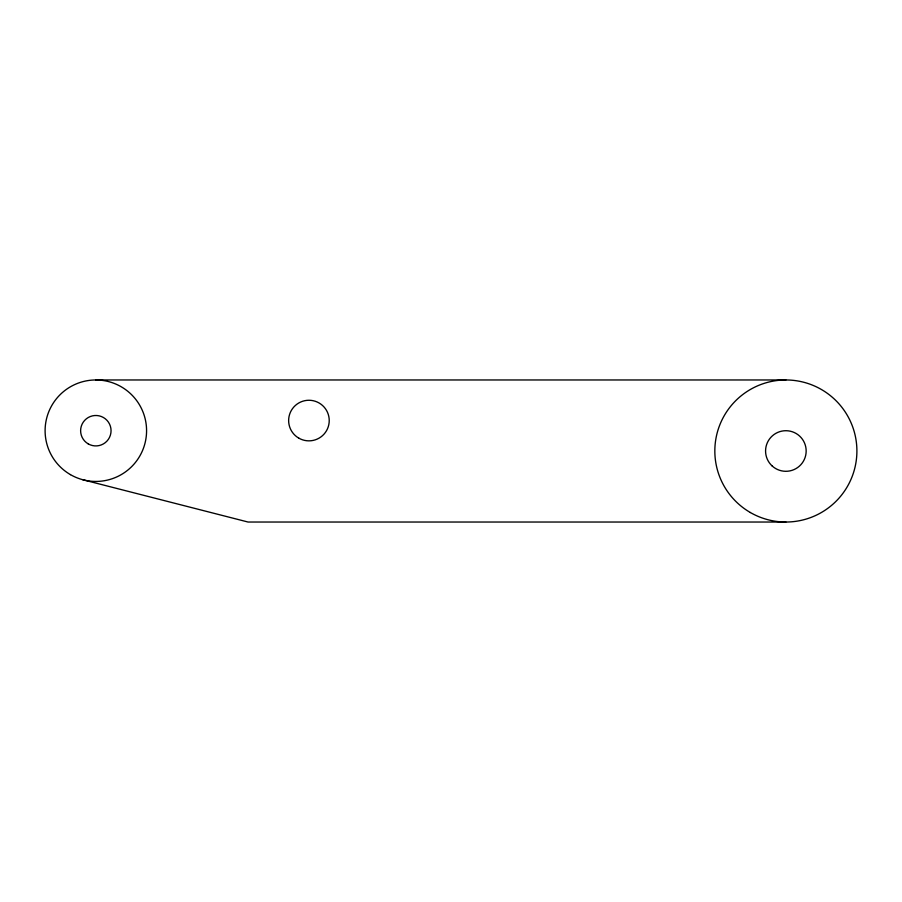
<?xml version="1.0" encoding="UTF-8"?>
<svg xmlns="http://www.w3.org/2000/svg" width="902" height="902" viewBox="0 0 902 902"><rect width="100%" height="100%" fill="white"/><g stroke="black" fill="none" stroke-linecap="round" stroke-linejoin="round"><path stroke-width="1.35" d="M95.837 379.967L785.867 379.967M785.867 522.033L248.05 522.033L82.702 479.717M750.351 512.516A71.032 71.032 0 0 0 856.9 451A71.032 71.032 0 0 0 750.351 389.484A71.032 71.032 0 0 0 750.351 512.516M70.469 474.644A50.737 50.737 0 0 0 146.575 430.705A50.737 50.737 0 0 0 70.469 386.766A50.737 50.737 0 0 0 70.469 474.644M88.227 443.885A15.221 15.221 0 0 0 111.059 430.705A15.221 15.221 0 0 0 88.227 417.525A15.221 15.221 0 0 0 88.227 443.885M772.135 465.951A20.295 20.295 0 0 0 805.678 455.42A20.295 20.295 0 0 0 779.79 431.641A20.295 20.295 0 0 0 772.135 465.951M298.787 438.135A20.295 20.295 0 0 0 329.23 420.558A20.295 20.295 0 0 0 298.787 402.98A20.295 20.295 0 0 0 298.787 438.135"/></g></svg>
